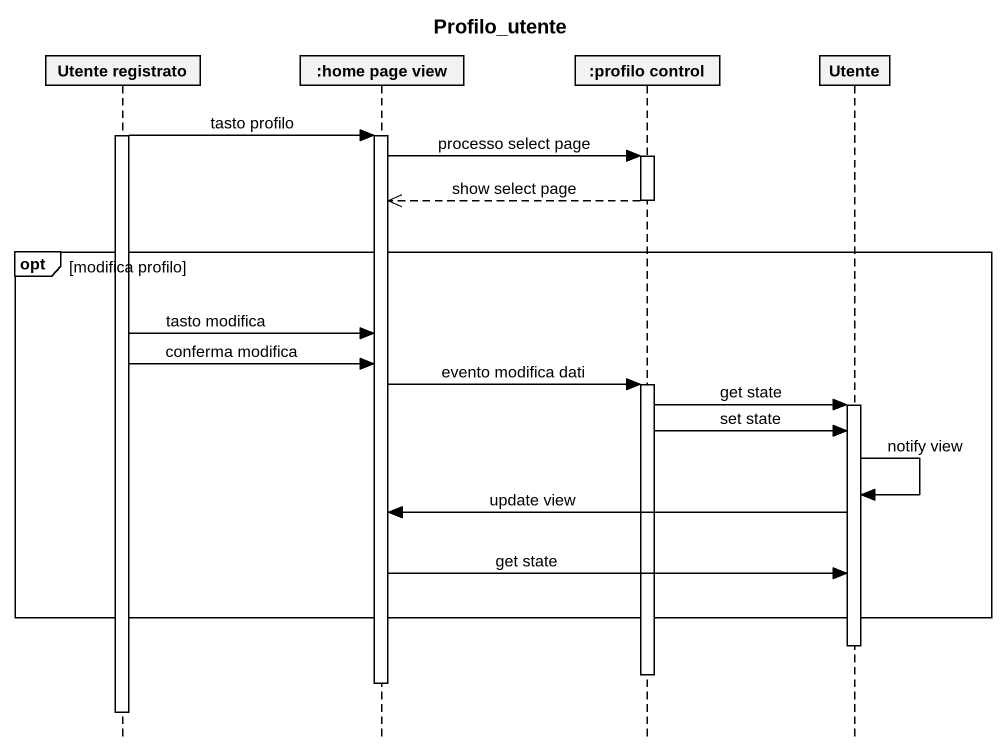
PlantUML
@startuml
title Profilo_utente
hide footbox
participant "Utente registrato" as Utente_registrato
participant ":home page view" as home_page_view
participant ":profilo control" as profilo_control
participant Utente

activate Utente_registrato
Utente_registrato -> home_page_view : tasto profilo
activate home_page_view
home_page_view -> profilo_control : processo select page
activate profilo_control
profilo_control -->> home_page_view : show select page
deactivate profilo_control
opt modifica profilo
  Utente_registrato -> home_page_view : tasto modifica
  Utente_registrato -> home_page_view : conferma modifica
  home_page_view -> profilo_control : evento modifica dati
  activate profilo_control
  profilo_control -> Utente : get state
  activate Utente
  profilo_control -> Utente : set state
  Utente -> Utente : notify view
  Utente -> home_page_view : update view
  home_page_view -> Utente : get state
end
deactivate Utente
deactivate profilo_control
deactivate home_page_view
deactivate Utente_registrato
@enduml
